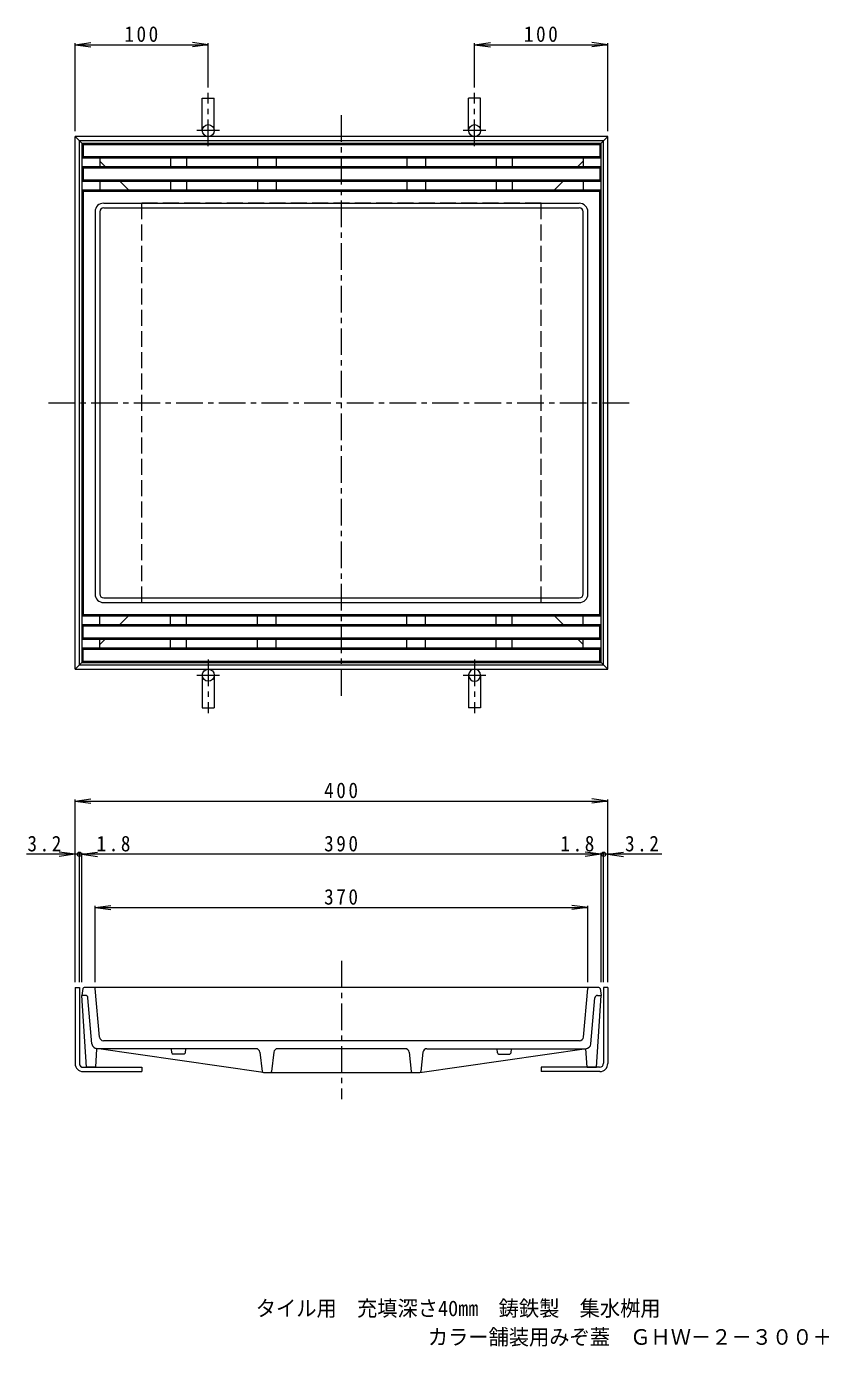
# Model space of a CAD drawing. Units: millimetres, scale not verified. Extents: x -510 to 698, y -550 to 484.
# Drawn here: x -510 to 86, y -550 to 442 of the extents above; entities that cross this region are included whole.
import ezdxf
from ezdxf.enums import TextEntityAlignment as Align

# ---------------------------------------------------------------- set-up
doc = ezdxf.new("R2010")
doc.units = ezdxf.units.MM
doc.header["$LTSCALE"] = 4
doc.header["$PDMODE"] = 32
doc.header["$PDSIZE"] = 3.2
doc.linetypes.add('CHAIN1', pattern=[8, 5, -1, 1, -1])
doc.linetypes.add('DASHED3', pattern=[4, 3, -1])
for name, color, linetype, lineweight in [('0-0_通り芯', 3, 'Continuous', 9), ('0-1_躯体', 2, 'Continuous', 9), ('0-F', 7, 'Continuous', 9)]:
    doc.layers.add(name, color=color, linetype=linetype, lineweight=lineweight)
doc.layers.add('F-5_F-5ﾚｲﾔ', color=3, linetype='Continuous')
doc.styles.add('ＭＳ ゴシック', font='')
doc.styles.get('ＭＳ ゴシック').set_extended_font_data('MS Gothic')

msp = doc.modelspace()

# ---------------------------------------------------------------- linework, layer by layer
at = {"layer": '0-0_通り芯', "linetype": 'CHAIN1'}
for p, q in [((-273.71, -61.152), (-273.71, 378.848)), ((-493.71, 158.848), (-53.71, 158.848)), ((-273.71, -260.152), (-273.71, -364.152))]:
    msp.add_line(p, q, dxfattribs=at)
at = {"layer": '0-0_通り芯'}
for p, q in [((-468.71, 353.848), (-78.71, 353.848)), ((-468.71, 353.848), (-468.71, -36.152)), ((-467.71, 352.848), (-468.71, 353.848)), ((-467.71, 352.848), (-79.71, 352.848)), ((-467.71, 352.848), (-467.71, 343.848)), ((-79.71, 352.848), (-78.71, 353.848)), ((-79.71, 352.848), (-79.71, 343.848)), ((-78.71, -36.152), (-78.71, 353.848)), ((-467.71, 343.848), (-468.71, 342.848)), ((-468.71, 342.848), (-78.71, 342.848)), ((-467.71, 343.848), (-79.71, 343.848)), ((-455.21, 342.848), (-455.21, 336.348)), ((-401.96, 342.848), (-401.96, 336.348)), ((-389.96, 342.848), (-389.96, 336.348)), ((-336.71, 342.848), (-336.71, 336.348)), ((-322.71, 342.848), (-322.71, 336.348)), ((-224.71, 342.848), (-224.71, 336.348)), ((-210.71, 342.848), (-210.71, 336.348)), ((-157.46, 342.848), (-157.46, 336.348)), ((-145.46, 342.848), (-145.46, 336.348)), ((-92.21, 342.848), (-92.21, 336.348)), ((-79.71, 343.848), (-78.71, 342.848)), ((-468.71, 336.348), (-78.71, 336.348)), ((-467.71, 335.348), (-468.71, 336.348)), ((-467.71, 335.348), (-79.71, 335.348)), ((-467.71, 335.348), (-467.71, 326.348)), ((-79.71, 335.348), (-78.71, 336.348)), ((-79.71, 335.348), (-79.71, 326.348)), ((-468.71, 325.348), (-467.71, 326.348)), ((-468.71, 325.348), (-78.71, 325.348)), ((-468.71, 318.848), (-78.71, 318.848)), ((-468.71, 318.848), (-467.71, 317.848)), ((-467.71, 326.348), (-79.71, 326.348)), ((-467.71, 317.848), (-79.71, 317.848)), ((-467.71, 317.848), (-467.71, -0.152)), ((-455.21, 325.348), (-455.21, 318.848)), ((-401.96, 325.348), (-401.96, 318.848)), ((-389.96, 325.348), (-389.96, 318.848)), ((-336.71, 325.348), (-336.71, 318.848)), ((-322.71, 325.348), (-322.71, 318.848)), ((-224.71, 325.348), (-224.71, 318.848)), ((-210.71, 325.348), (-210.71, 318.848)), ((-157.46, 325.348), (-157.46, 318.848)), ((-145.46, 325.348), (-145.46, 318.848)), ((-92.21, 325.348), (-92.21, 318.848)), ((-78.71, 325.348), (-79.71, 326.348)), ((-78.71, 318.848), (-79.71, 317.848)), ((-79.71, -0.152), (-79.71, 317.848)), ((-452.21, 308.848), (-95.21, 308.848)), ((-458.71, 302.348), (-458.71, 15.348)), ((-455.21, 302.348), (-455.21, 15.348)), ((-452.21, 305.348), (-95.21, 305.348)), ((-92.21, 15.348), (-92.21, 302.348)), ((-88.71, 15.348), (-88.71, 302.348)), ((-452.21, 12.348), (-95.21, 12.348)), ((-452.21, 8.848), (-95.21, 8.848)), ((-468.71, -1.152), (-467.71, -0.152)), ((-468.71, -1.152), (-78.71, -1.152)), ((-468.71, -7.652), (-78.71, -7.652)), ((-468.71, -7.652), (-467.71, -8.652)), ((-467.71, -0.152), (-79.71, -0.152)), ((-467.71, -8.652), (-79.71, -8.652)), ((-467.71, -17.652), (-467.71, -8.652)), ((-455.21, -7.652), (-455.21, -1.152)), ((-401.96, -7.652), (-401.96, -1.152)), ((-389.96, -7.652), (-389.96, -1.152)), ((-336.71, -7.652), (-336.71, -1.152)), ((-322.71, -7.652), (-322.71, -1.152)), ((-224.71, -7.652), (-224.71, -1.152)), ((-210.71, -7.652), (-210.71, -1.152)), ((-157.46, -7.652), (-157.46, -1.152)), ((-145.46, -7.652), (-145.46, -1.152)), ((-92.21, -7.652), (-92.21, -1.152)), ((-78.71, -1.152), (-79.71, -0.152)), ((-78.71, -7.652), (-79.71, -8.652)), ((-79.71, -17.652), (-79.71, -8.652)), ((-467.71, -17.652), (-468.71, -18.652)), ((-468.71, -18.652), (-78.71, -18.652)), ((-467.71, -17.652), (-79.71, -17.652)), ((-455.21, -25.152), (-455.21, -18.652)), ((-401.96, -25.152), (-401.96, -18.652)), ((-389.96, -25.152), (-389.96, -18.652)), ((-336.71, -25.152), (-336.71, -18.652)), ((-322.71, -25.152), (-322.71, -18.652)), ((-224.71, -25.152), (-224.71, -18.652)), ((-210.71, -25.152), (-210.71, -18.652)), ((-157.46, -25.152), (-157.46, -18.652)), ((-145.46, -25.152), (-145.46, -18.652)), ((-92.21, -25.152), (-92.21, -18.652)), ((-79.71, -17.652), (-78.71, -18.652)), ((-468.71, -25.152), (-78.71, -25.152)), ((-467.71, -26.152), (-468.71, -25.152)), ((-467.71, -26.152), (-79.71, -26.152)), ((-467.71, -35.152), (-467.71, -26.152)), ((-79.71, -26.152), (-78.71, -25.152)), ((-79.71, -35.152), (-79.71, -26.152)), ((-467.71, -35.152), (-468.71, -36.152)), ((-468.71, -36.152), (-78.71, -36.152)), ((-467.71, -35.152), (-79.71, -35.152)), ((-79.71, -35.152), (-78.71, -36.152)), ((-467.85, -280.988), (-468.71, -286.152)), ((-466.041, -286.152), (-468.71, -286.152)), ((-465.21, -340.152), (-468.71, -286.152)), ((-80.557, -280.152), (-466.863, -280.152)), ((-455.45, -317.414), (-458.63, -281.065)), ((-91.971, -317.414), (-88.79, -281.065)), ((-82.21, -340.152), (-78.71, -286.152)), ((-81.38, -286.152), (-78.71, -286.152)), ((-79.571, -280.988), (-78.71, -286.152)), ((-461.028, -322.501), (-464.049, -287.978)), ((-86.393, -322.501), (-83.372, -287.978)), ((-458.21, -340.152), (-457.303, -326.152)), ((-332.458, -344.142), (-457.613, -326.111)), ((-337.895, -326.152), (-457.043, -326.152)), ((-94.959, -320.152), (-452.461, -320.152)), ((-401.037, -329.235), (-401.294, -326.152)), ((-390.884, -329.235), (-390.627, -326.152)), ((-225.895, -326.152), (-321.525, -326.152)), ((-214.963, -344.142), (-89.807, -326.111)), ((-209.525, -326.152), (-90.378, -326.152)), ((-156.537, -329.235), (-156.794, -326.152)), ((-146.384, -329.235), (-146.127, -326.152)), ((-89.21, -340.152), (-90.118, -326.152)), ((-391.881, -330.152), (-400.04, -330.152)), ((-334.914, -328.821), (-333.309, -343.263)), ((-324.507, -328.821), (-326.111, -343.263)), ((-222.914, -328.821), (-221.309, -343.263)), ((-212.507, -328.821), (-214.112, -343.263)), ((-155.54, -330.152), (-147.38, -330.152)), ((-458.21, -340.152), (-465.21, -340.152)), ((-332.315, -344.152), (-215.105, -344.152)), ((-89.21, -340.152), (-82.21, -340.152))]:
    msp.add_line(p, q, dxfattribs=at)
for centre, radius, start, end in [((-452.21, 302.348), 6.5, 90, 178.59671), ((-95.21, 302.348), 6.5, 0, 90), ((-452.21, 302.348), 3, 90, 180), ((-95.21, 302.348), 3, 0, 90), ((-452.21, 15.348), 6.5, 180, 270), ((-452.21, 15.348), 3, 180, 270), ((-95.21, 15.348), 3, 270, 0), ((-95.21, 15.348), 6.5, 270, 0), ((-466.863, -281.152), 1, 90, 170.53767), ((-466.041, -288.152), 2, 5.00099, 90), ((-459.627, -281.152), 1, 5.00099, 90), ((-87.794, -281.152), 1, 90, 174.99901), ((-81.38, -288.152), 2, 90, 174.99901), ((-80.557, -281.152), 1, 9.46233, 90), ((-457.043, -322.152), 4, 185.00029, 270), ((-452.461, -317.152), 3, 185.00099, 270), ((-337.895, -329.152), 3, 6.34024, 90), ((-321.525, -329.152), 3, 90, 173.65976), ((-225.895, -329.152), 3, 6.34024, 90), ((-209.525, -329.152), 3, 90, 173.65976), ((-94.959, -317.152), 3, 270, 354.99901), ((-90.378, -322.152), 4, 270, 354.99971), ((-400.04, -329.152), 1, 184.76341, 270), ((-391.881, -329.152), 1, 270, 355.23659), ((-155.54, -329.152), 1, 184.76341, 270), ((-147.38, -329.152), 1, 270, 355.23659), ((-332.315, -343.152), 1, 186.34035, 270), ((-327.105, -343.152), 1, 270, 353.65965), ((-220.315, -343.152), 1, 186.34035, 270), ((-215.105, -343.152), 1, 270, 353.65965)]:
    msp.add_arc(centre, radius, start, end, dxfattribs=at)
at = {"layer": '0-1_躯体', "linetype": 'CHAIN1'}
for p, q in [((-373.71, 351.648), (-373.71, 391.848)), ((-173.71, 351.648), (-173.71, 391.848)), ((-365.21, 363.348), (-382.21, 363.348)), ((-165.21, 363.348), (-182.21, 363.348)), ((-373.71, -33.952), (-373.71, -74.152)), ((-173.71, -33.952), (-173.71, -74.152)), ((-382.21, -45.652), (-365.21, -45.652)), ((-182.21, -45.652), (-165.21, -45.652))]:
    msp.add_line(p, q, dxfattribs=at)
at = {"layer": '0-1_躯体'}
for p, q in [((-369.21, 363.348), (-369.21, 387.848)), ((-169.21, 387.848), (-178.21, 387.848)), ((-178.21, 363.348), (-178.21, 387.848)), ((-169.21, 363.348), (-169.21, 387.848)), ((-73.71, 358.848), (-473.71, 358.848)), ((-473.71, -41.152), (-473.71, 358.848)), ((-473.71, 358.848), (-468.71, 353.848)), ((-73.71, 358.848), (-78.71, 353.848)), ((-73.71, -41.152), (-73.71, 358.848)), ((-76.91, 355.648), (-470.51, 355.648)), ((-470.51, -37.952), (-470.51, 355.648)), ((-76.91, -37.952), (-76.91, 355.648)), ((-455.21, 340.348), (-451.21, 336.348)), ((-92.21, 340.348), (-96.21, 336.348)), ((-440.21, 325.348), (-433.71, 318.848)), ((-107.21, 325.348), (-113.71, 318.848)), ((-440.21, -7.652), (-433.71, -1.152)), ((-107.21, -7.652), (-113.71, -1.152)), ((-455.21, -22.652), (-451.21, -18.652)), ((-92.21, -22.652), (-96.21, -18.652)), ((-473.71, -41.152), (-468.71, -36.152)), ((-470.51, -37.952), (-76.91, -37.952)), ((-73.71, -41.152), (-78.71, -36.152)), ((-473.71, -41.152), (-73.71, -41.152)), ((-369.21, -45.652), (-369.21, -70.152)), ((-178.21, -45.652), (-178.21, -70.152)), ((-169.21, -45.652), (-169.21, -70.152)), ((-169.21, -70.152), (-178.21, -70.152)), ((-473.71, -280.152), (-470.51, -280.152)), ((-473.71, -280.152), (-473.71, -337.352)), ((-470.51, -280.152), (-470.51, -337.152)), ((-73.71, -280.152), (-76.91, -280.152)), ((-76.91, -280.152), (-76.91, -337.152)), ((-73.71, -280.152), (-73.71, -337.352)), ((-467.71, -343.352), (-423.71, -343.352)), ((-467.51, -340.152), (-423.71, -340.152)), ((-423.71, -340.152), (-423.71, -343.352)), ((-123.71, -340.152), (-123.71, -343.352)), ((-79.91, -340.152), (-123.71, -340.152)), ((-79.71, -343.352), (-123.71, -343.352))]:
    msp.add_line(p, q, dxfattribs=at)
at = {"layer": '0-1_躯体', "linetype": 'DASHED3'}
for p, q in [((-423.71, 8.848), (-423.71, 308.848)), ((-123.71, 308.848), (-423.71, 308.848)), ((-123.71, 8.848), (-123.71, 308.848)), ((-423.71, 8.848), (-123.71, 8.848))]:
    msp.add_line(p, q, dxfattribs=at)
at = {"layer": '0-1_躯体'}
for points in [[(-378.21, 363.348), (-378.21, 387.848), (-369.21, 387.848)], [(-378.21, -45.652), (-378.21, -70.152), (-369.21, -70.152)]]:
    msp.add_lwpolyline(points, dxfattribs=at)
for centre in [(-373.71, 363.348), (-173.71, 363.348), (-373.71, -45.652)]:
    msp.add_circle(centre, 4.5, dxfattribs=at)
for centre, radius, start, end in [((-173.71, -45.652), 4.5, 180, 177.89507), ((-467.71, -337.352), 6, 180, 270), ((-467.51, -337.152), 3, 180, 270), ((-79.91, -337.152), 3, 272.17125, 0), ((-79.71, -337.352), 6, 271.08562, 0)]:
    msp.add_arc(centre, radius, start, end, dxfattribs=at)
at = {"layer": '0-F'}
for p, q in [((-473.71, 427.848), (-461.813, 429.414)), ((-473.71, 362.848), (-473.71, 429.048)), ((-473.71, 427.848), (-373.71, 427.848)), ((-473.71, 427.848), (-461.813, 426.282)), ((-373.71, 427.848), (-385.607, 429.414)), ((-373.71, 427.848), (-385.607, 426.282)), ((-373.71, 395.848), (-373.71, 429.048)), ((-173.71, 427.848), (-161.813, 429.414)), ((-173.71, 395.848), (-173.71, 429.048)), ((-173.71, 427.848), (-73.71, 427.848)), ((-173.71, 427.848), (-161.813, 426.282)), ((-73.71, 427.848), (-85.608, 429.414)), ((-73.71, 427.848), (-85.608, 426.282)), ((-73.71, 362.848), (-73.71, 429.048)), ((-473.71, -140.152), (-461.813, -138.586)), ((-73.71, -140.152), (-85.608, -138.586)), ((-473.71, -276.152), (-473.71, -138.952)), ((-473.71, -140.152), (-73.71, -140.152)), ((-473.71, -140.152), (-461.813, -141.718)), ((-73.71, -140.152), (-85.608, -141.718)), ((-73.71, -276.152), (-73.71, -138.952)), ((-33.172, -180.152), (-510.248, -180.152)), ((-473.71, -180.152), (-485.608, -178.586)), ((-473.71, -180.152), (-485.608, -181.718)), ((-470.51, -276.152), (-470.51, -178.952)), ((-468.71, -180.152), (-456.813, -178.586)), ((-468.71, -276.152), (-468.71, -178.952)), ((-468.71, -180.152), (-456.813, -181.718)), ((-78.71, -180.152), (-90.608, -178.586)), ((-78.71, -180.152), (-90.608, -181.718)), ((-78.71, -276.152), (-78.71, -178.952)), ((-76.91, -276.152), (-76.91, -178.952)), ((-73.71, -180.152), (-61.813, -178.586)), ((-73.71, -180.152), (-61.813, -181.718)), ((-458.71, -220.152), (-446.813, -218.586)), ((-458.71, -276.152), (-458.71, -218.952)), ((-458.71, -220.152), (-88.71, -220.152)), ((-458.71, -220.152), (-446.813, -221.718)), ((-88.71, -220.152), (-100.608, -218.586)), ((-88.71, -220.152), (-100.608, -221.718)), ((-88.71, -276.152), (-88.71, -218.952))]:
    msp.add_line(p, q, dxfattribs=at)
for p in [(-470.51, -180.152), (-76.91, -180.152)]:
    msp.add_point(p, dxfattribs=at)

# ---------------------------------------------------------------- texts
at = {"layer": '0-F', "color": 2, "char_height": 11.73, "attachment_point": 7, "style": 'ＭＳ ゴシック'}
for s, insert in [('\\T1.27;\\W0.9;100', (-436.71, 429.848)), ('\\T1.27;\\W0.9;100', (-136.71, 429.848)), ('\\T1.27;\\W0.9;400', (-286.71, -138.152)), ('\\T1.27;\\W0.9;3.2', (-509.468, -178.152)), ('\\T1.27;\\W0.9;1.8', (-457.57, -178.152)), ('\\T1.27;\\W0.9;390', (-286.71, -178.152)), ('\\T1.27;\\W0.9;1.8', (-109.265, -178.152)), ('\\T1.27;\\W0.9;3.2', (-60.778, -178.152)), ('\\T1.27;\\W0.9;370', (-286.71, -218.152))]:
    msp.add_mtext(s, dxfattribs=dict(at, insert=insert))
at = {"layer": 'F-5_F-5ﾚｲﾔ', "style": 'ＭＳ ゴシック', "width": 0.95}
for s, p in [('タイル用\u3000充填深さ40㎜\u3000鋳鉄製\u3000集水桝用', (-338.025, -530.545)), ('カラー舗装用みぞ蓋\u3000ＧＨＷ－２－３００＋Ｌ６０Ｇ', (-208.845, -552.062))]:
    msp.add_text(s, height=11.73, dxfattribs=at).set_placement(p, align=Align.BOTTOM_LEFT)

doc.saveas('drawing.dxf')
